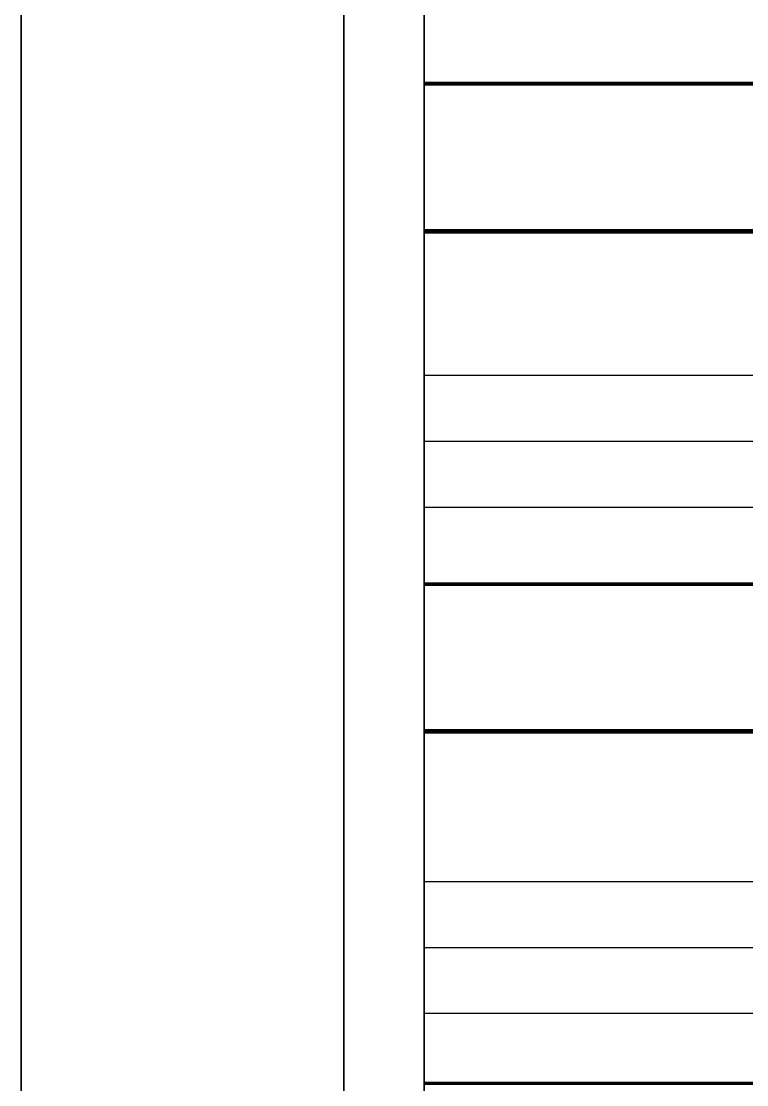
# Model space of a CAD drawing. Header units: millimetres. Extents: x -85 to 1059, y -155 to 155.
# Drawn here: x 998 to 1002.5, y -19.42 to -12.83 of the extents above; entities that cross this region are included whole.
import ezdxf

# ---------------------------------------------------------------- set-up
doc = ezdxf.new("R2010")
doc.units = ezdxf.units.MM
doc.header["$MEASUREMENT"] = 0
doc.layers.add('Default', color=7, linetype='Continuous', true_color=0x000000)

msp = doc.modelspace()

# ---------------------------------------------------------------- linework, layer by layer
at = {"layer": 'Default'}
for points, knots in [([(1000, 0, -154), (1000, -154, -154), (1000, -154), (1000, -154, 154), (1000, 0, 154), (1000, 154, 154), (1000, 154), (1000, 154, -154), (1000, 0, -154)], [0, 0, 0, 241.902634, 241.902634, 483.805269, 483.805269, 725.707903, 725.707903, 967.610537, 967.610537, 967.610537]), ([(1000, 0, -150), (1000, -150, -150), (1000, -150), (1000, -150, 150), (1000, 0, 150), (1000, 150, 150), (1000, 150), (1000, 150, -150), (1000, 0, -150)], [0, 0, 0, 235.619449, 235.619449, 471.238898, 471.238898, 706.858347, 706.858347, 942.477796, 942.477796, 942.477796])]:
    msp.add_rational_spline(points, [1, 0.707106781187, 1, 0.707106781187, 1, 0.707106781187, 1, 0.707106781187, 1], degree=2, knots=knots, dxfattribs=at)
for points, degree, knots in [([(998, 0.0018, 150.0005), (998, 82.8446, 150.0005), (998, 150.0018, 82.8432), (998, 150.0018, 0.0004), (998, 150.0018, -82.8427), (998, 82.8446, -150), (998, 0.0018, -150), (998, -82.8411, -150), (998, -149.9983, -82.8427), (998, -149.9983, 0.0004), (998, -149.9983, 82.8432), (998, -82.8411, 150.0005), (998, 0.0018, 150.0005)], 3, [-5, -5, -5, -5, -4, -4, -4, -3, -3, -3, -2, -2, -2, -1, -1, -1, -1]), ([(1000.5, 0.0018, 150.0005), (1000.5, 82.8446, 150.0005), (1000.5, 150.0018, 82.8432), (1000.5, 150.0018, 0.0004), (1000.5, 150.0018, -82.8427), (1000.5, 82.8446, -150), (1000.5, 0.0018, -150), (1000.5, -82.8411, -150), (1000.5, -149.9983, -82.8427), (1000.5, -149.9983, 0.0004), (1000.5, -149.9983, 82.8432), (1000.5, -82.8411, 150.0005), (1000.5, 0.0018, 150.0005)], 3, [-5, -5, -5, -5, -4, -4, -4, -3, -3, -3, -2, -2, -2, -1, -1, -1, -1]), ([(1000.5, 0.3488, 139.7504), (1000.5, -76.9709, 139.7504), (1000.5, -139.6511, 77.0702), (1000.5, -139.6511, -0.2498), (1000.5, -139.6511, -77.5699), (1000.5, -76.9709, -140.2497), (1000.5, 0.3488, -140.2497), (1000.5, 77.6689, -140.2497), (1000.5, 140.349, -77.5699), (1000.5, 140.349, -0.2498), (1000.5, 140.349, 77.0702), (1000.5, 77.6689, 139.7504), (1000.5, 0.3488, 139.7504)], 3, [20636, 20636, 20636, 20636, 20637, 20637, 20637, 20638, 20638, 20638, 20639, 20639, 20639, 20640, 20640, 20640, 20640]), ([(1000.5, 0.0018, 140.0004), (1000.5, -77.318, 140.0004), (1000.5, -139.9981, 77.3202), (1000.5, -139.9981, 0.0002), (1000.5, -139.9981, -77.3199), (1000.5, -77.318, -139.9997), (1000.5, 0.0018, -139.9997), (1000.5, 77.3215, -139.9997), (1000.5, 140.002, -77.3199), (1000.5, 140.002, 0.0002), (1000.5, 140.002, 77.3202), (1000.5, 77.3215, 140.0004), (1000.5, 0.0018, 140.0004)], 3, [-1, -1, -1, -1, 0, 0, 0, 1, 1, 1, 2, 2, 2, 3, 3, 3, 3]), ([(998, 124.0322, 15.6482), (998, 116.3332, 77.2989), (998, 63.7379, 125.0004), (998, 0.0019, 125.0004), (998, -17.5054, 125.0004), (998, -34.1724, 121.4011), (998, -49.2988, 114.9022)], 3, [595.378082, 595.378082, 595.378082, 595.378082, 596.378082, 596.378082, 596.378082, 597.378082, 597.378082, 597.378082, 597.378082]), ([(998, -49.627, -114.76), (998, -34.4135, -121.3481), (998, -17.6322, -124.9994), (998, 0.0018, -124.9994), (998, 63.676, -124.9994), (998, 116.2304, -77.3892), (998, 124.0095, -15.8252)], 3, [1200.555169, 1200.555169, 1200.555169, 1200.555169, 1201.555169, 1201.555169, 1201.555169, 1202.555169, 1202.555169, 1202.555169, 1202.555169]), ([(1000.5, -12.6948, -154.6964), (1000.5, -12.6971, -154.6874), (1000.5, -12.6994, -154.6784), (1000.5, -12.7133, -154.6266), (1000.5, -12.7272, -154.5747), (1000.5, -12.7412, -154.523), (1000.5, -12.7551, -154.4714), (1000.5, -12.7685, -154.42), (1000.5, -12.7819, -154.3687), (1000.5, -12.7953, -154.3177), (1000.5, -12.8087, -154.2668), (1000.5, -12.8218, -154.216), (1000.5, -12.8348, -154.1652), (1000.5, -12.8479, -154.1147), (1000.5, -12.8609, -154.0643), (1000.5, -12.8738, -154.014), (1000.5, -12.8867, -153.9637), (1000.5, -12.8994, -153.9138), (1000.5, -12.9121, -153.8639), (1000.5, -12.9244, -153.814), (1000.5, -12.9368, -153.764), (1000.5, -12.9493, -153.7147), (1000.5, -12.9618, -153.6653), (1000.5, -12.9738, -153.6162), (1000.5, -12.9858, -153.5672), (1000.5, -12.9978, -153.5182), (1000.5, -13.0098, -153.4691), (1000.5, -13.0216, -153.4204), (1000.5, -13.0334, -153.3718), (1000.5, -13.0451, -153.3236), (1000.5, -13.0567, -153.2754), (1000.5, -13.0682, -153.2271), (1000.5, -13.0797, -153.1788), (1000.5, -13.0909, -153.1312), (1000.5, -13.1022, -153.0835), (1000.5, -13.1132, -153.0359), (1000.5, -13.1241, -152.9883), (1000.5, -13.1352, -152.941), (1000.5, -13.1463, -152.8937), (1000.5, -13.1571, -152.8466), (1000.5, -13.1678, -152.7996), (1000.5, -13.1784, -152.7528), (1000.5, -13.189, -152.7061), (1000.5, -13.1987, -152.6634), (1000.5, -13.2084, -152.6207)], 2, [10655, 10655, 10655, 10656.045455, 10656.045455, 10657.090909, 10657.090909, 10658.136364, 10658.136364, 10659.181818, 10659.181818, 10660.227273, 10660.227273, 10661.272727, 10661.272727, 10662.318182, 10662.318182, 10663.363636, 10663.363636, 10664.409091, 10664.409091, 10665.454545, 10665.454545, 10666.5, 10666.5, 10667.545455, 10667.545455, 10668.590909, 10668.590909, 10669.636364, 10669.636364, 10670.681818, 10670.681818, 10671.727273, 10671.727273, 10672.772727, 10672.772727, 10673.818182, 10673.818182, 10674.863636, 10674.863636, 10675.909091, 10675.909091, 10676.954545, 10676.954545, 10678, 10678, 10678]), ([(1000.5, -13.207, 152.1267), (1000.5, -13.198, 152.1668), (1000.5, -13.189, 152.2068), (1000.5, -13.1784, 152.2534), (1000.5, -13.1678, 152.3), (1000.5, -13.1571, 152.3471), (1000.5, -13.1463, 152.3941), (1000.5, -13.1352, 152.4414), (1000.5, -13.1241, 152.4887), (1000.5, -13.1132, 152.5361), (1000.5, -13.1022, 152.5836), (1000.5, -13.0909, 152.6316), (1000.5, -13.0797, 152.6795), (1000.5, -13.0682, 152.7273), (1000.5, -13.0567, 152.7751), (1000.5, -13.0451, 152.8238), (1000.5, -13.0334, 152.8725), (1000.5, -13.0216, 152.921), (1000.5, -13.0098, 152.9695), (1000.5, -12.9978, 153.0184), (1000.5, -12.9858, 153.0672), (1000.5, -12.9738, 153.1166), (1000.5, -12.9618, 153.166), (1000.5, -12.9493, 153.2152), (1000.5, -12.9368, 153.2645), (1000.5, -12.9244, 153.3144), (1000.5, -12.9121, 153.3643), (1000.5, -12.8994, 153.4142), (1000.5, -12.8867, 153.4641), (1000.5, -12.8738, 153.5146), (1000.5, -12.8609, 153.565), (1000.5, -12.8479, 153.6153), (1000.5, -12.8348, 153.6656), (1000.5, -12.8218, 153.7165), (1000.5, -12.8087, 153.7675), (1000.5, -12.7953, 153.8185), (1000.5, -12.7819, 153.8695), (1000.5, -12.7685, 153.9208), (1000.5, -12.7551, 153.9721), (1000.5, -12.7412, 154.0238), (1000.5, -12.7272, 154.0755), (1000.5, -12.7133, 154.1272), (1000.5, -12.6994, 154.1789), (1000.5, -12.6971, 154.1878), (1000.5, -12.6948, 154.1968)], 2, [20413, 20413, 20413, 20414, 20414, 20415, 20415, 20416, 20416, 20417, 20417, 20418, 20418, 20419, 20419, 20420, 20420, 20421, 20421, 20422, 20422, 20423, 20423, 20424, 20424, 20425, 20425, 20426, 20426, 20427, 20427, 20428, 20428, 20429, 20429, 20430, 20430, 20431, 20431, 20432, 20432, 20433, 20433, 20434, 20434, 20435, 20435, 20435]), ([(1000.5, -13.2151, -152.6034), (1000.5, -13.2162, -152.6022), (1000.5, -13.2172, -152.6009), (1000.5, -13.2181, -152.5999), (1000.5, -13.219, -152.5988)], 2, [10682, 10682, 10682, 10683, 10683, 10684, 10684, 10684]), ([(1000.5, -13.2232, -152.5967), (1000.5, -13.37, -152.5835), (1000.5, -13.5167, -152.5702), (1000.5, -13.6721, -152.556), (1000.5, -13.8275, -152.5417), (1000.5, -13.9743, -152.5277), (1000.5, -14.1211, -152.5138)], 2, [10686, 10686, 10686, 10687, 10687, 10688, 10688, 10689, 10689, 10689]), ([(1000.5, -14.1211, 152.0146), (1000.5, -13.9743, 152.0283), (1000.5, -13.8275, 152.0421), (1000.5, -13.6721, 152.0562), (1000.5, -13.5167, 152.0703), (1000.5, -13.37, 152.0837), (1000.5, -13.2232, 152.0971)], 2, [20401, 20401, 20401, 20402, 20402, 20403, 20403, 20404, 20404, 20404]), ([(1000.5, -14.1274, 152.0174), (1000.5, -14.1263, 152.0167), (1000.5, -14.1253, 152.016), (1000.5, -14.1242, 152.0153), (1000.5, -14.1232, 152.0146)], 2, [20398, 20398, 20398, 20399, 20399, 20400, 20400, 20400]), ([(1000.5, -14.1398, 152.0354), (1000.5, -14.1385, 152.0329), (1000.5, -14.1373, 152.0304), (1000.5, -14.1362, 152.0283), (1000.5, -14.1352, 152.0262)], 2, [20393, 20393, 20393, 20394, 20394, 20395, 20395, 20395]), ([(1000.5, -14.1426, -152.541), (1000.5, -14.1584, -152.5784), (1000.5, -14.1743, -152.6158), (1000.5, -14.1932, -152.6597), (1000.5, -14.2121, -152.7036), (1000.5, -14.2315, -152.7479), (1000.5, -14.2509, -152.7921), (1000.5, -14.2701, -152.8364), (1000.5, -14.2893, -152.8807), (1000.5, -14.3091, -152.9255), (1000.5, -14.3288, -152.9703), (1000.5, -14.3488, -153.0153), (1000.5, -14.3687, -153.0603), (1000.5, -14.3886, -153.1054), (1000.5, -14.4086, -153.1506), (1000.5, -14.4289, -153.1961), (1000.5, -14.4491, -153.2416), (1000.5, -14.4696, -153.2873), (1000.5, -14.4901, -153.333), (1000.5, -14.5107, -153.3788), (1000.5, -14.5313, -153.4247), (1000.5, -14.5523, -153.4709), (1000.5, -14.5733, -153.5171), (1000.5, -14.5943, -153.5635), (1000.5, -14.6153, -153.6099), (1000.5, -14.6366, -153.6564), (1000.5, -14.658, -153.703), (1000.5, -14.6797, -153.7498), (1000.5, -14.7014, -153.7965), (1000.5, -14.7231, -153.8438), (1000.5, -14.7448, -153.891), (1000.5, -14.7668, -153.9381), (1000.5, -14.7889, -153.9852), (1000.5, -14.8111, -154.0329), (1000.5, -14.8333, -154.0805), (1000.5, -14.8557, -154.1281), (1000.5, -14.8781, -154.1757), (1000.5, -14.9009, -154.2239), (1000.5, -14.9236, -154.272), (1000.5, -14.9466, -154.3202), (1000.5, -14.9695, -154.3684), (1000.5, -14.9926, -154.4169), (1000.5, -15.0157, -154.4654), (1000.5, -15.0198, -154.4737), (1000.5, -15.0238, -154.4819)], 2, [10698, 10698, 10698, 10699, 10699, 10700, 10700, 10701, 10701, 10702, 10702, 10703, 10703, 10704, 10704, 10705, 10705, 10706, 10706, 10707, 10707, 10708, 10708, 10709, 10709, 10710, 10710, 10711, 10711, 10712, 10712, 10713, 10713, 10714, 10714, 10715, 10715, 10716, 10716, 10717, 10717, 10718, 10718, 10719, 10719, 10720, 10720, 10720]), ([(1000.5, -15.0238, 153.9824), (1000.5, -15.0198, 153.9741), (1000.5, -15.0157, 153.9658), (1000.5, -14.9926, 153.9173), (1000.5, -14.9695, 153.8688), (1000.5, -14.9466, 153.8204), (1000.5, -14.9236, 153.7721), (1000.5, -14.9009, 153.7243), (1000.5, -14.8781, 153.6765), (1000.5, -14.8557, 153.6285), (1000.5, -14.8333, 153.5805), (1000.5, -14.8111, 153.5331), (1000.5, -14.7889, 153.4856), (1000.5, -14.7668, 153.4384), (1000.5, -14.7448, 153.3911), (1000.5, -14.7231, 153.344), (1000.5, -14.7014, 153.2969), (1000.5, -14.6797, 153.25), (1000.5, -14.658, 153.2031), (1000.5, -14.6366, 153.1567), (1000.5, -14.6153, 153.1103), (1000.5, -14.5943, 153.0641), (1000.5, -14.5733, 153.0179), (1000.5, -14.5523, 152.9716), (1000.5, -14.5313, 152.9254), (1000.5, -14.5107, 152.8792), (1000.5, -14.4901, 152.833), (1000.5, -14.4696, 152.7877), (1000.5, -14.4491, 152.7423), (1000.5, -14.4289, 152.6968), (1000.5, -14.4086, 152.6513), (1000.5, -14.3886, 152.6062), (1000.5, -14.3687, 152.561), (1000.5, -14.3488, 152.5159), (1000.5, -14.3288, 152.4707), (1000.5, -14.3091, 152.4259), (1000.5, -14.2893, 152.3811), (1000.5, -14.2701, 152.3366), (1000.5, -14.2509, 152.2922), (1000.5, -14.2315, 152.2481), (1000.5, -14.2121, 152.204), (1000.5, -14.1932, 152.1599), (1000.5, -14.1743, 152.1158), (1000.5, -14.1584, 152.0786), (1000.5, -14.1426, 152.0414)], 2, [20370, 20370, 20370, 20371, 20371, 20372, 20372, 20373, 20373, 20374, 20374, 20375, 20375, 20376, 20376, 20377, 20377, 20378, 20378, 20379, 20379, 20380, 20380, 20381, 20381, 20382, 20382, 20383, 20383, 20384, 20384, 20385, 20385, 20386, 20386, 20387, 20387, 20388, 20388, 20389, 20389, 20390, 20390, 20391, 20391, 20392, 20392, 20392]), ([(1000.5, -15.8426, -154.398), (1000.5, -15.8447, -154.389), (1000.5, -15.8468, -154.38), (1000.5, -15.8597, -154.328), (1000.5, -15.8726, -154.2759), (1000.5, -15.8853, -154.2241), (1000.5, -15.898, -154.1722), (1000.5, -15.9105, -154.1207), (1000.5, -15.923, -154.0692), (1000.5, -15.9352, -154.0179), (1000.5, -15.9474, -153.9665), (1000.5, -15.9597, -153.9156), (1000.5, -15.9721, -153.8646), (1000.5, -15.9839, -153.8136), (1000.5, -15.9957, -153.7626), (1000.5, -16.0077, -153.7122), (1000.5, -16.0197, -153.6617), (1000.5, -16.0312, -153.6115), (1000.5, -16.0426, -153.5612), (1000.5, -16.0541, -153.5113), (1000.5, -16.0656, -153.4614), (1000.5, -16.0769, -153.4116), (1000.5, -16.0881, -153.3619), (1000.5, -16.0993, -153.3125), (1000.5, -16.1104, -153.2631), (1000.5, -16.1215, -153.2139), (1000.5, -16.1326, -153.1647), (1000.5, -16.1432, -153.116), (1000.5, -16.1538, -153.0673), (1000.5, -16.1645, -153.0185), (1000.5, -16.1753, -152.9696), (1000.5, -16.1857, -152.9214), (1000.5, -16.1961, -152.8733), (1000.5, -16.2065, -152.8253), (1000.5, -16.2169, -152.7773), (1000.5, -16.227, -152.7295), (1000.5, -16.237, -152.6817), (1000.5, -16.2469, -152.6341), (1000.5, -16.2568, -152.5865), (1000.5, -16.2666, -152.5394), (1000.5, -16.2765, -152.4923), (1000.5, -16.2864, -152.4452), (1000.5, -16.2963, -152.3981), (1000.5, -16.3044, -152.3584), (1000.5, -16.3125, -152.3187)], 2, [10722, 10722, 10722, 10723, 10723, 10724, 10724, 10725, 10725, 10726, 10726, 10727, 10727, 10728, 10728, 10729, 10729, 10730, 10730, 10731, 10731, 10732, 10732, 10733, 10733, 10734, 10734, 10735, 10735, 10736, 10736, 10737, 10737, 10738, 10738, 10739, 10739, 10740, 10740, 10741, 10741, 10742, 10742, 10743, 10743, 10744, 10744, 10744]), ([(1000.5, -16.3136, 151.8135), (1000.5, -16.3049, 151.8562), (1000.5, -16.2963, 151.8988), (1000.5, -16.2864, 151.9458), (1000.5, -16.2765, 151.9927), (1000.5, -16.2666, 152.0398), (1000.5, -16.2568, 152.0869), (1000.5, -16.2469, 152.1345), (1000.5, -16.237, 152.1821), (1000.5, -16.227, 152.2299), (1000.5, -16.2169, 152.2777), (1000.5, -16.2065, 152.3257), (1000.5, -16.1961, 152.3737), (1000.5, -16.1857, 152.4218), (1000.5, -16.1753, 152.47), (1000.5, -16.1645, 152.5185), (1000.5, -16.1538, 152.567), (1000.5, -16.1432, 152.616), (1000.5, -16.1326, 152.6651), (1000.5, -16.1215, 152.7143), (1000.5, -16.1104, 152.7635), (1000.5, -16.0993, 152.8127), (1000.5, -16.0881, 152.8619), (1000.5, -16.0769, 152.912), (1000.5, -16.0656, 152.9621), (1000.5, -16.0541, 153.012), (1000.5, -16.0426, 153.062), (1000.5, -16.0312, 153.1122), (1000.5, -16.0197, 153.1625), (1000.5, -16.0077, 153.2128), (1000.5, -15.9957, 153.263), (1000.5, -15.9839, 153.314), (1000.5, -15.9721, 153.365), (1000.5, -15.9597, 153.416), (1000.5, -15.9474, 153.4669), (1000.5, -15.9352, 153.5183), (1000.5, -15.923, 153.5696), (1000.5, -15.9105, 153.6209), (1000.5, -15.898, 153.6723), (1000.5, -15.8853, 153.7243), (1000.5, -15.8726, 153.7763), (1000.5, -15.8597, 153.8284), (1000.5, -15.8468, 153.8804), (1000.5, -15.8447, 153.8894), (1000.5, -15.8426, 153.8984)], 2, [20345, 20345, 20345, 20346.045455, 20346.045455, 20347.090909, 20347.090909, 20348.136364, 20348.136364, 20349.181818, 20349.181818, 20350.227273, 20350.227273, 20351.272727, 20351.272727, 20352.318182, 20352.318182, 20353.363636, 20353.363636, 20354.409091, 20354.409091, 20355.454545, 20355.454545, 20356.5, 20356.5, 20357.545455, 20357.545455, 20358.590909, 20358.590909, 20359.636364, 20359.636364, 20360.681818, 20360.681818, 20361.727273, 20361.727273, 20362.772727, 20362.772727, 20363.818182, 20363.818182, 20364.863636, 20364.863636, 20365.909091, 20365.909091, 20366.954545, 20366.954545, 20368, 20368, 20368]), ([(1000.5, -16.3182, 151.799), (1000.5, -16.3174, 151.801), (1000.5, -16.3167, 151.8029), (1000.5, -16.3159, 151.8054), (1000.5, -16.315, 151.8078)], 2, [20342, 20342, 20342, 20343, 20343, 20344, 20344, 20344]), ([(1000.5, -16.328, -152.288), (1000.5, -16.4744, -152.2718), (1000.5, -16.6208, -152.2556), (1000.5, -16.7759, -152.2381), (1000.5, -16.9309, -152.2206), (1000.5, -17.0773, -152.2039), (1000.5, -17.2237, -152.1871)], 2, [10753, 10753, 10753, 10754, 10754, 10755, 10755, 10756, 10756, 10756]), ([(1000.5, -17.2237, 151.6872), (1000.5, -17.0773, 151.7041), (1000.5, -16.9309, 151.721), (1000.5, -16.7759, 151.7387), (1000.5, -16.6208, 151.7563), (1000.5, -16.4744, 151.7724), (1000.5, -16.328, 151.7884)], 2, [20334, 20334, 20334, 20335, 20335, 20336, 20336, 20337, 20337, 20337]), ([(1000.5, -17.228, 151.6886), (1000.5, -17.2269, 151.6882), (1000.5, -17.2259, 151.6879), (1000.5, -17.2248, 151.6875), (1000.5, -17.2237, 151.6872)], 2, [20332, 20332, 20332, 20333, 20333, 20334, 20334, 20334]), ([(1000.5, -17.2329, 151.6928), (1000.5, -17.2317, 151.6918), (1000.5, -17.2304, 151.6907), (1000.5, -17.2292, 151.6897), (1000.5, -17.228, 151.6886)], 2, [20330, 20330, 20330, 20331, 20331, 20332, 20332, 20332]), ([(1000.5, -17.2431, -152.2079), (1000.5, -17.2613, -152.2478), (1000.5, -17.2795, -152.2877), (1000.5, -17.2992, -152.3312), (1000.5, -17.319, -152.3748), (1000.5, -17.3391, -152.4186), (1000.5, -17.3592, -152.4623), (1000.5, -17.3797, -152.5064), (1000.5, -17.4001, -152.5505), (1000.5, -17.4206, -152.5949), (1000.5, -17.441, -152.6394), (1000.5, -17.4617, -152.6838), (1000.5, -17.4823, -152.7283), (1000.5, -17.5033, -152.7731), (1000.5, -17.5243, -152.8179), (1000.5, -17.5455, -152.8629), (1000.5, -17.5666, -152.9079), (1000.5, -17.588, -152.953), (1000.5, -17.6093, -152.9982), (1000.5, -17.631, -153.0437), (1000.5, -17.6527, -153.0892), (1000.5, -17.6744, -153.135), (1000.5, -17.6961, -153.1809), (1000.5, -17.7182, -153.2268), (1000.5, -17.7402, -153.2726), (1000.5, -17.7626, -153.3188), (1000.5, -17.785, -153.3651), (1000.5, -17.8076, -153.4114), (1000.5, -17.8302, -153.4578), (1000.5, -17.8529, -153.5044), (1000.5, -17.8757, -153.551), (1000.5, -17.8986, -153.5977), (1000.5, -17.9215, -153.6445), (1000.5, -17.9448, -153.6916), (1000.5, -17.9681, -153.7386), (1000.5, -17.9916, -153.7861), (1000.5, -18.015, -153.8335), (1000.5, -18.0387, -153.881), (1000.5, -18.0623, -153.9284), (1000.5, -18.0861, -153.9762), (1000.5, -18.1099, -154.024), (1000.5, -18.1341, -154.0718), (1000.5, -18.1582, -154.1196), (1000.5, -18.1623, -154.1279), (1000.5, -18.1664, -154.1362)], 2, [10764, 10764, 10764, 10765.045455, 10765.045455, 10766.090909, 10766.090909, 10767.136364, 10767.136364, 10768.181818, 10768.181818, 10769.227273, 10769.227273, 10770.272727, 10770.272727, 10771.318182, 10771.318182, 10772.363636, 10772.363636, 10773.409091, 10773.409091, 10774.454545, 10774.454545, 10775.5, 10775.5, 10776.545455, 10776.545455, 10777.590909, 10777.590909, 10778.636364, 10778.636364, 10779.681818, 10779.681818, 10780.727273, 10780.727273, 10781.772727, 10781.772727, 10782.818182, 10782.818182, 10783.863636, 10783.863636, 10784.909091, 10784.909091, 10785.954545, 10785.954545, 10787, 10787, 10787]), ([(1000.5, -18.1664, 153.6366), (1000.5, -18.1623, 153.6283), (1000.5, -18.1582, 153.6201), (1000.5, -18.1341, 153.5721), (1000.5, -18.1099, 153.5241), (1000.5, -18.0861, 153.4766), (1000.5, -18.0623, 153.4292), (1000.5, -18.0387, 153.3816), (1000.5, -18.015, 153.3339), (1000.5, -17.9916, 153.2865), (1000.5, -17.9681, 153.2391), (1000.5, -17.9448, 153.1921), (1000.5, -17.9215, 153.1452), (1000.5, -17.8986, 153.0985), (1000.5, -17.8757, 153.0517), (1000.5, -17.8529, 153.0048), (1000.5, -17.8302, 152.9579), (1000.5, -17.8076, 152.9117), (1000.5, -17.785, 152.8655), (1000.5, -17.7626, 152.8192), (1000.5, -17.7402, 152.773), (1000.5, -17.7182, 152.727), (1000.5, -17.6961, 152.681), (1000.5, -17.6744, 152.6354), (1000.5, -17.6527, 152.5899), (1000.5, -17.631, 152.5444), (1000.5, -17.6093, 152.4989), (1000.5, -17.588, 152.4534), (1000.5, -17.5666, 152.4079), (1000.5, -17.5455, 152.3631), (1000.5, -17.5243, 152.3183), (1000.5, -17.5033, 152.2735), (1000.5, -17.4823, 152.2287), (1000.5, -17.4617, 152.1844), (1000.5, -17.441, 152.1401), (1000.5, -17.4206, 152.0957), (1000.5, -17.4001, 152.0512), (1000.5, -17.3797, 152.0072), (1000.5, -17.3592, 151.9631), (1000.5, -17.3391, 151.9193), (1000.5, -17.319, 151.8756), (1000.5, -17.2992, 151.8316), (1000.5, -17.2795, 151.7877), (1000.5, -17.2613, 151.7482), (1000.5, -17.2431, 151.7087)], 2, [20303, 20303, 20303, 20304.045455, 20304.045455, 20305.090909, 20305.090909, 20306.136364, 20306.136364, 20307.181818, 20307.181818, 20308.227273, 20308.227273, 20309.272727, 20309.272727, 20310.318182, 20310.318182, 20311.363636, 20311.363636, 20312.409091, 20312.409091, 20313.454545, 20313.454545, 20314.5, 20314.5, 20315.545455, 20315.545455, 20316.590909, 20316.590909, 20317.636364, 20317.636364, 20318.681818, 20318.681818, 20319.727273, 20319.727273, 20320.772727, 20320.772727, 20321.818182, 20321.818182, 20322.863636, 20322.863636, 20323.909091, 20323.909091, 20324.954545, 20324.954545, 20326, 20326, 20326]), ([(1000.5, -18.9834, -154.0357), (1000.5, -18.9855, -154.0267), (1000.5, -18.9876, -154.0177), (1000.5, -18.9994, -153.9653), (1000.5, -19.0113, -153.9129), (1000.5, -19.0227, -153.8607), (1000.5, -19.0342, -153.8085), (1000.5, -19.0457, -153.7568), (1000.5, -19.0571, -153.7051), (1000.5, -19.0684, -153.6535), (1000.5, -19.0797, -153.6018), (1000.5, -19.0908, -153.5506), (1000.5, -19.1019, -153.4995), (1000.5, -19.1129, -153.4483), (1000.5, -19.1238, -153.3972), (1000.5, -19.1346, -153.3465), (1000.5, -19.1453, -153.2959), (1000.5, -19.1559, -153.2455), (1000.5, -19.1665, -153.195), (1000.5, -19.1771, -153.1447), (1000.5, -19.1876, -153.0945), (1000.5, -19.1979, -153.0447), (1000.5, -19.2081, -152.995), (1000.5, -19.2182, -152.9452), (1000.5, -19.2282, -152.8955), (1000.5, -19.2383, -152.8461), (1000.5, -19.2483, -152.7967), (1000.5, -19.2582, -152.7477), (1000.5, -19.2681, -152.6987), (1000.5, -19.2776, -152.6498), (1000.5, -19.2871, -152.6009), (1000.5, -19.2967, -152.5524), (1000.5, -19.3062, -152.5039), (1000.5, -19.3155, -152.4558), (1000.5, -19.3249, -152.4076), (1000.5, -19.3339, -152.3596), (1000.5, -19.3429, -152.3117), (1000.5, -19.3519, -152.264), (1000.5, -19.3609, -152.2164), (1000.5, -19.3699, -152.1688), (1000.5, -19.3789, -152.1212), (1000.5, -19.3875, -152.0742), (1000.5, -19.3961, -152.0273), (1000.5, -19.4035, -151.9873), (1000.5, -19.411, -151.9472)], 2, [10789, 10789, 10789, 10790, 10790, 10791, 10791, 10792, 10792, 10793, 10793, 10794, 10794, 10795, 10795, 10796, 10796, 10797, 10797, 10798, 10798, 10799, 10799, 10800, 10800, 10801, 10801, 10802, 10802, 10803, 10803, 10804, 10804, 10805, 10805, 10806, 10806, 10807, 10807, 10808, 10808, 10809, 10809, 10810, 10810, 10811, 10811, 10811]), ([(1000.5, -19.411, 151.4476), (1000.5, -19.4035, 151.4875), (1000.5, -19.3961, 151.5274), (1000.5, -19.3875, 151.5746), (1000.5, -19.3789, 151.6219), (1000.5, -19.3699, 151.6694), (1000.5, -19.3609, 151.7168), (1000.5, -19.3519, 151.7644), (1000.5, -19.3429, 151.8121), (1000.5, -19.3339, 151.8599), (1000.5, -19.3249, 151.9077), (1000.5, -19.3155, 151.956), (1000.5, -19.3062, 152.0043), (1000.5, -19.2967, 152.0528), (1000.5, -19.2871, 152.1013), (1000.5, -19.2776, 152.1502), (1000.5, -19.2681, 152.1991), (1000.5, -19.2582, 152.2481), (1000.5, -19.2483, 152.2971), (1000.5, -19.2383, 152.3463), (1000.5, -19.2282, 152.3956), (1000.5, -19.2182, 152.4455), (1000.5, -19.2081, 152.4954), (1000.5, -19.1979, 152.5451), (1000.5, -19.1876, 152.5949), (1000.5, -19.1771, 152.6451), (1000.5, -19.1665, 152.6954), (1000.5, -19.1559, 152.746), (1000.5, -19.1453, 152.7967), (1000.5, -19.1346, 152.8473), (1000.5, -19.1238, 152.8979), (1000.5, -19.1129, 152.9489), (1000.5, -19.1019, 152.9999), (1000.5, -19.0908, 153.0512), (1000.5, -19.0797, 153.1025), (1000.5, -19.0684, 153.1539), (1000.5, -19.0571, 153.2052), (1000.5, -19.0457, 153.2572), (1000.5, -19.0342, 153.3093), (1000.5, -19.0227, 153.3613), (1000.5, -19.0113, 153.4133), (1000.5, -18.9994, 153.4657), (1000.5, -18.9876, 153.5181), (1000.5, -18.9855, 153.5271), (1000.5, -18.9834, 153.5361)], 2, [20279, 20279, 20279, 20280, 20280, 20281, 20281, 20282, 20282, 20283, 20283, 20284, 20284, 20285, 20285, 20286, 20286, 20287, 20287, 20288, 20288, 20289, 20289, 20290, 20290, 20291, 20291, 20292, 20292, 20293, 20293, 20294, 20294, 20295, 20295, 20296, 20296, 20297, 20297, 20298, 20298, 20299, 20299, 20300, 20300, 20301, 20301, 20301]), ([(1000.5, -19.4198, -151.9208), (1000.5, -19.4208, -151.9197), (1000.5, -19.4219, -151.9187), (1000.5, -19.4228, -151.9178), (1000.5, -19.4237, -151.9169)], 2, [10817, 10817, 10817, 10818, 10818, 10819, 10819, 10819])]:
    msp.add_open_spline(points, degree=degree, knots=knots, dxfattribs=at)
for points, degree in [([(998, -49.8544, 114.6626), (998, -32.5552, 84.6998), (998, -15.2561, 54.737), (998, 2.0431, 24.7742)], 3), ([(998, 1.9703, -24.9234), (998, -15.2051, -54.6721), (998, -32.3804, -84.4208), (998, -49.5558, -114.1694)], 3), ([(1007, -13.207, 152.1267), (1003.75, -13.207, 152.1267), (1000.5, -13.207, 152.1267)], 2), ([(1000.5, -13.2084, 152.1215), (1000.5, -13.2077, 152.1241), (1000.5, -13.207, 152.1267)], 2), ([(1007, -13.2084, -152.6207), (1003.75, -13.2084, -152.6207), (1000.5, -13.2084, -152.6207)], 2), ([(1000.5, -13.2084, -152.6207), (1000.5, -13.2093, -152.6182), (1000.5, -13.2102, -152.6158)], 2), ([(1007, -13.2084, 152.1215), (1003.75, -13.2084, 152.1215), (1000.5, -13.2084, 152.1215)], 2), ([(1000.5, -13.2102, 152.1158), (1000.5, -13.2093, 152.1186), (1000.5, -13.2084, 152.1215)], 2), ([(1007, -13.2102, -152.6158), (1003.75, -13.2102, -152.6158), (1000.5, -13.2102, -152.6158)], 2), ([(1000.5, -13.2102, -152.6158), (1000.5, -13.2111, -152.6135), (1000.5, -13.2119, -152.6112)], 2), ([(1007, -13.2102, 152.1158), (1003.75, -13.2102, 152.1158), (1000.5, -13.2102, 152.1158)], 2), ([(1000.5, -13.2119, 152.1116), (1000.5, -13.2111, 152.1137), (1000.5, -13.2102, 152.1158)], 2), ([(1007, -13.2119, -152.6112), (1003.75, -13.2119, -152.6112), (1000.5, -13.2119, -152.6112)], 2), ([(1000.5, -13.2119, -152.6112), (1000.5, -13.2127, -152.6091), (1000.5, -13.2134, -152.6069)], 2), ([(1007, -13.2119, 152.1116), (1003.75, -13.2119, 152.1116), (1000.5, -13.2119, 152.1116)], 2), ([(1000.5, -13.2134, 152.1077), (1000.5, -13.2127, 152.1096), (1000.5, -13.2119, 152.1116)], 2), ([(1007, -13.2134, -152.6069), (1003.75, -13.2134, -152.6069), (1000.5, -13.2134, -152.6069)], 2), ([(1000.5, -13.2134, -152.6069), (1000.5, -13.2142, -152.6052), (1000.5, -13.2151, -152.6034)], 2), ([(1007, -13.2134, 152.1077), (1003.75, -13.2134, 152.1077), (1000.5, -13.2134, 152.1077)], 2), ([(1000.5, -13.2151, 152.1042), (1000.5, -13.2142, 152.1059), (1000.5, -13.2134, 152.1077)], 2), ([(1007, -13.2151, -152.6034), (1003.75, -13.2151, -152.6034), (1000.5, -13.2151, -152.6034)], 2), ([(1007, -13.2151, 152.1042), (1003.75, -13.2151, 152.1042), (1000.5, -13.2151, 152.1042)], 2), ([(1000.5, -13.2172, 152.1013), (1000.5, -13.2162, 152.1028), (1000.5, -13.2151, 152.1042)], 2), ([(1007, -13.2172, 152.1013), (1003.75, -13.2172, 152.1013), (1000.5, -13.2172, 152.1013)], 2), ([(1000.5, -13.219, 152.0992), (1000.5, -13.2181, 152.1003), (1000.5, -13.2172, 152.1013)], 2), ([(1007, -13.219, -152.5988), (1003.75, -13.219, -152.5988), (1000.5, -13.219, -152.5988)], 2), ([(1000.5, -13.219, -152.5988), (1000.5, -13.2201, -152.5981), (1000.5, -13.2211, -152.5974)], 2), ([(1007, -13.219, 152.0992), (1003.75, -13.219, 152.0992), (1000.5, -13.219, 152.0992)], 2), ([(1000.5, -13.2211, 152.0978), (1000.5, -13.2201, 152.0985), (1000.5, -13.219, 152.0992)], 2), ([(1007, -13.2211, -152.5974), (1003.75, -13.2211, -152.5974), (1000.5, -13.2211, -152.5974)], 2), ([(1000.5, -13.2211, -152.5974), (1000.5, -13.2222, -152.5971), (1000.5, -13.2232, -152.5967)], 2), ([(1007, -13.2211, 152.0978), (1003.75, -13.2211, 152.0978), (1000.5, -13.2211, 152.0978)], 2), ([(1000.5, -13.2232, 152.0971), (1000.5, -13.2222, 152.0975), (1000.5, -13.2211, 152.0978)], 2), ([(1007, -13.2232, -152.5967), (1003.75, -13.2232, -152.5967), (1000.5, -13.2232, -152.5967)], 2), ([(1007, -13.2232, 152.0971), (1003.75, -13.2232, 152.0971), (1000.5, -13.2232, 152.0971)], 2), ([(1007, -14.1211, -152.5138), (1003.75, -14.1211, -152.5138), (1000.5, -14.1211, -152.5138)], 2), ([(1000.5, -14.1211, -152.5138), (1000.5, -14.1221, -152.514), (1000.5, -14.1232, -152.5142)], 2), ([(1007, -14.1211, 152.0146), (1003.75, -14.1211, 152.0146), (1000.5, -14.1211, 152.0146)], 2), ([(1000.5, -14.1232, 152.0146), (1000.5, -14.1221, 152.0146), (1000.5, -14.1211, 152.0146)], 2), ([(1007, -14.1232, -152.5142), (1003.75, -14.1232, -152.5142), (1000.5, -14.1232, -152.5142)], 2), ([(1000.5, -14.1232, -152.5142), (1000.5, -14.1242, -152.5147), (1000.5, -14.1253, -152.5152)], 2), ([(1007, -14.1232, 152.0146), (1003.75, -14.1232, 152.0146), (1000.5, -14.1232, 152.0146)], 2), ([(1007, -14.1253, -152.5152), (1003.75, -14.1253, -152.5152), (1000.5, -14.1253, -152.5152)], 2), ([(1000.5, -14.1253, -152.5152), (1000.5, -14.1263, -152.5161), (1000.5, -14.1274, -152.517)], 2), ([(1007, -14.1274, -152.517), (1003.75, -14.1274, -152.517), (1000.5, -14.1274, -152.517)], 2), ([(1000.5, -14.1274, -152.517), (1000.5, -14.1286, -152.5182), (1000.5, -14.1299, -152.5194)], 2), ([(1007, -14.1274, 152.0174), (1003.75, -14.1274, 152.0174), (1000.5, -14.1274, 152.0174)], 2), ([(1000.5, -14.1299, 152.0202), (1000.5, -14.1286, 152.0188), (1000.5, -14.1274, 152.0174)], 2), ([(1007, -14.1299, -152.5194), (1003.75, -14.1299, -152.5194), (1000.5, -14.1299, -152.5194)], 2), ([(1000.5, -14.1299, -152.5194), (1000.5, -14.1311, -152.5209), (1000.5, -14.1323, -152.5223)], 2), ([(1007, -14.1299, 152.0202), (1003.75, -14.1299, 152.0202), (1000.5, -14.1299, 152.0202)], 2), ([(1000.5, -14.1323, 152.0227), (1000.5, -14.1311, 152.0214), (1000.5, -14.1299, 152.0202)], 2), ([(1007, -14.1323, -152.5223), (1003.75, -14.1323, -152.5223), (1000.5, -14.1323, -152.5223)], 2), ([(1000.5, -14.1323, -152.5223), (1000.5, -14.1338, -152.5242), (1000.5, -14.1352, -152.5261)], 2), ([(1007, -14.1323, 152.0227), (1003.75, -14.1323, 152.0227), (1000.5, -14.1323, 152.0227)], 2), ([(1000.5, -14.1352, 152.0262), (1000.5, -14.1338, 152.0244), (1000.5, -14.1323, 152.0227)], 2), ([(1007, -14.1352, -152.5261), (1003.75, -14.1352, -152.5261), (1000.5, -14.1352, -152.5261)], 2), ([(1000.5, -14.1352, -152.5261), (1000.5, -14.1362, -152.5281), (1000.5, -14.1373, -152.53)], 2), ([(1007, -14.1352, 152.0262), (1003.75, -14.1352, 152.0262), (1000.5, -14.1352, 152.0262)], 2), ([(1007, -14.1373, -152.53), (1003.75, -14.1373, -152.53), (1000.5, -14.1373, -152.53)], 2), ([(1000.5, -14.1373, -152.53), (1000.5, -14.1385, -152.5327), (1000.5, -14.1398, -152.5353)], 2), ([(1007, -14.1398, -152.5353), (1003.75, -14.1398, -152.5353), (1000.5, -14.1398, -152.5353)], 2), ([(1000.5, -14.1398, -152.5353), (1000.5, -14.1412, -152.5381), (1000.5, -14.1426, -152.541)], 2), ([(1007, -14.1398, 152.0354), (1003.75, -14.1398, 152.0354), (1000.5, -14.1398, 152.0354)], 2), ([(1000.5, -14.1426, 152.0414), (1000.5, -14.1412, 152.0384), (1000.5, -14.1398, 152.0354)], 2), ([(1007, -14.1426, -152.541), (1003.75, -14.1426, -152.541), (1000.5, -14.1426, -152.541)], 2), ([(1007, -14.1426, 152.0414), (1003.75, -14.1426, 152.0414), (1000.5, -14.1426, 152.0414)], 2), ([(1007, -15.0238, -154.4819), (1003.75, -15.0238, -154.4819), (1000.5, -15.0238, -154.4819)], 2), ([(1000.5, -15.0238, -154.4819), (1000.5, -15.2286, -154.4631), (1000.5, -15.4334, -154.4442)], 2), ([(1007, -15.0238, 153.9824), (1003.75, -15.0238, 153.9824), (1000.5, -15.0238, 153.9824)], 2), ([(1000.5, -15.4334, 153.9446), (1000.5, -15.2286, 153.9635), (1000.5, -15.0238, 153.9824)], 2), ([(1007, -15.4334, -154.4442), (1003.75, -15.4334, -154.4442), (1000.5, -15.4334, -154.4442)], 2), ([(1000.5, -15.4334, -154.4442), (1000.5, -15.638, -154.4211), (1000.5, -15.8426, -154.398)], 2), ([(1007, -15.4334, 153.9446), (1003.75, -15.4334, 153.9446), (1000.5, -15.4334, 153.9446)], 2), ([(1000.5, -15.8426, 153.8984), (1000.5, -15.638, 153.9215), (1000.5, -15.4334, 153.9446)], 2), ([(1007, -15.8426, -154.398), (1003.75, -15.8426, -154.398), (1000.5, -15.8426, -154.398)], 2), ([(1007, -15.8426, 153.8984), (1003.75, -15.8426, 153.8984), (1000.5, -15.8426, 153.8984)], 2), ([(1007, -16.3125, -152.3187), (1003.75, -16.3125, -152.3187), (1000.5, -16.3125, -152.3187)], 2), ([(1000.5, -16.3125, -152.3187), (1000.5, -16.313, -152.3157), (1000.5, -16.3136, -152.3127)], 2), ([(1007, -16.3136, -152.3127), (1003.75, -16.3136, -152.3127), (1000.5, -16.3136, -152.3127)], 2), ([(1000.5, -16.3136, -152.3127), (1000.5, -16.3143, -152.3099), (1000.5, -16.315, -152.3071)], 2), ([(1007, -16.3136, 151.8135), (1003.75, -16.3136, 151.8135), (1000.5, -16.3136, 151.8135)], 2), ([(1000.5, -16.315, 151.8078), (1000.5, -16.3143, 151.8107), (1000.5, -16.3136, 151.8135)], 2), ([(1007, -16.315, -152.3071), (1003.75, -16.315, -152.3071), (1000.5, -16.315, -152.3071)], 2), ([(1000.5, -16.315, -152.3071), (1000.5, -16.3159, -152.305), (1000.5, -16.3167, -152.3028)], 2), ([(1007, -16.315, 151.8078), (1003.75, -16.315, 151.8078), (1000.5, -16.315, 151.8078)], 2), ([(1007, -16.3167, -152.3028), (1003.75, -16.3167, -152.3028), (1000.5, -16.3167, -152.3028)], 2), ([(1000.5, -16.3167, -152.3028), (1000.5, -16.3174, -152.3007), (1000.5, -16.3182, -152.2986)], 2), ([(1007, -16.3182, -152.2986), (1003.75, -16.3182, -152.2986), (1000.5, -16.3182, -152.2986)], 2), ([(1000.5, -16.3182, -152.2986), (1000.5, -16.319, -152.2968), (1000.5, -16.3199, -152.2951)], 2), ([(1007, -16.3182, 151.799), (1003.75, -16.3182, 151.799), (1000.5, -16.3182, 151.799)], 2), ([(1000.5, -16.3199, 151.7955), (1000.5, -16.319, 151.7972), (1000.5, -16.3182, 151.799)], 2), ([(1007, -16.3199, -152.2951), (1003.75, -16.3199, -152.2951), (1000.5, -16.3199, -152.2951)], 2), ([(1000.5, -16.3199, -152.2951), (1000.5, -16.321, -152.2937), (1000.5, -16.322, -152.2923)], 2), ([(1007, -16.3199, 151.7955), (1003.75, -16.3199, 151.7955), (1000.5, -16.3199, 151.7955)], 2), ([(1000.5, -16.322, 151.7927), (1000.5, -16.321, 151.7941), (1000.5, -16.3199, 151.7955)], 2), ([(1007, -16.322, -152.2923), (1003.75, -16.322, -152.2923), (1000.5, -16.322, -152.2923)], 2), ([(1000.5, -16.322, -152.2923), (1000.5, -16.3229, -152.2914), (1000.5, -16.3238, -152.2905)], 2), ([(1007, -16.322, 151.7927), (1003.75, -16.322, 151.7927), (1000.5, -16.322, 151.7927)], 2), ([(1000.5, -16.3238, 151.7905), (1000.5, -16.3229, 151.7916), (1000.5, -16.322, 151.7927)], 2), ([(1007, -16.3238, -152.2905), (1003.75, -16.3238, -152.2905), (1000.5, -16.3238, -152.2905)], 2), ([(1000.5, -16.3238, -152.2905), (1000.5, -16.3249, -152.2898), (1000.5, -16.3259, -152.2891)], 2), ([(1007, -16.3238, 151.7905), (1003.75, -16.3238, 151.7905), (1000.5, -16.3238, 151.7905)], 2), ([(1000.5, -16.3259, 151.7891), (1000.5, -16.3249, 151.7898), (1000.5, -16.3238, 151.7905)], 2), ([(1007, -16.3259, -152.2891), (1003.75, -16.3259, -152.2891), (1000.5, -16.3259, -152.2891)], 2), ([(1000.5, -16.3259, -152.2891), (1000.5, -16.327, -152.2886), (1000.5, -16.328, -152.288)], 2), ([(1007, -16.3259, 151.7891), (1003.75, -16.3259, 151.7891), (1000.5, -16.3259, 151.7891)], 2), ([(1000.5, -16.328, 151.7884), (1000.5, -16.327, 151.7888), (1000.5, -16.3259, 151.7891)], 2), ([(1007, -16.328, -152.288), (1003.75, -16.328, -152.288), (1000.5, -16.328, -152.288)], 2), ([(1007, -16.328, 151.7884), (1003.75, -16.328, 151.7884), (1000.5, -16.328, 151.7884)], 2), ([(1007, -17.2237, -152.1871), (1003.75, -17.2237, -152.1871), (1000.5, -17.2237, -152.1871)], 2), ([(1000.5, -17.2237, -152.1871), (1000.5, -17.2248, -152.1873), (1000.5, -17.2259, -152.1875)], 2), ([(1007, -17.2237, 151.6872), (1003.75, -17.2237, 151.6872), (1000.5, -17.2237, 151.6872)], 2), ([(1007, -17.2259, -152.1875), (1003.75, -17.2259, -152.1875), (1000.5, -17.2259, -152.1875)], 2), ([(1000.5, -17.2259, -152.1875), (1000.5, -17.2269, -152.188), (1000.5, -17.228, -152.1885)], 2), ([(1007, -17.228, -152.1885), (1003.75, -17.228, -152.1885), (1000.5, -17.228, -152.1885)], 2), ([(1000.5, -17.228, -152.1885), (1000.5, -17.2292, -152.1892), (1000.5, -17.2304, -152.19)], 2), ([(1007, -17.228, 151.6886), (1003.75, -17.228, 151.6886), (1000.5, -17.228, 151.6886)], 2), ([(1007, -17.2304, -152.19), (1003.75, -17.2304, -152.19), (1000.5, -17.2304, -152.19)], 2), ([(1000.5, -17.2304, -152.19), (1000.5, -17.2317, -152.1912), (1000.5, -17.2329, -152.1924)], 2), ([(1007, -17.2329, -152.1924), (1003.75, -17.2329, -152.1924), (1000.5, -17.2329, -152.1924)], 2), ([(1000.5, -17.2329, -152.1924), (1000.5, -17.2341, -152.1938), (1000.5, -17.2354, -152.1952)], 2), ([(1007, -17.2329, 151.6928), (1003.75, -17.2329, 151.6928), (1000.5, -17.2329, 151.6928)], 2), ([(1000.5, -17.2354, 151.6956), (1000.5, -17.2341, 151.6942), (1000.5, -17.2329, 151.6928)], 2), ([(1007, -17.2354, -152.1952), (1003.75, -17.2354, -152.1952), (1000.5, -17.2354, -152.1952)], 2), ([(1000.5, -17.2354, -152.1952), (1000.5, -17.2368, -152.197), (1000.5, -17.2382, -152.1988)], 2), ([(1007, -17.2354, 151.6956), (1003.75, -17.2354, 151.6956), (1000.5, -17.2354, 151.6956)], 2), ([(1000.5, -17.2382, 151.6992), (1000.5, -17.2368, 151.6974), (1000.5, -17.2354, 151.6956)], 2), ([(1007, -17.2382, -152.1988), (1003.75, -17.2382, -152.1988), (1000.5, -17.2382, -152.1988)], 2), ([(1000.5, -17.2382, -152.1988), (1000.5, -17.2393, -152.2011), (1000.5, -17.2403, -152.2034)], 2), ([(1007, -17.2382, 151.6992), (1003.75, -17.2382, 151.6992), (1000.5, -17.2382, 151.6992)], 2), ([(1000.5, -17.2403, 151.7031), (1000.5, -17.2393, 151.7011), (1000.5, -17.2382, 151.6992)], 2), ([(1007, -17.2403, -152.2034), (1003.75, -17.2403, -152.2034), (1000.5, -17.2403, -152.2034)], 2), ([(1000.5, -17.2403, -152.2034), (1000.5, -17.2417, -152.2057), (1000.5, -17.2431, -152.2079)], 2), ([(1007, -17.2403, 151.7031), (1003.75, -17.2403, 151.7031), (1000.5, -17.2403, 151.7031)], 2), ([(1000.5, -17.2431, 151.7087), (1000.5, -17.2417, 151.7059), (1000.5, -17.2403, 151.7031)], 2), ([(1007, -17.2431, -152.2079), (1003.75, -17.2431, -152.2079), (1000.5, -17.2431, -152.2079)], 2), ([(1007, -17.2431, 151.7087), (1003.75, -17.2431, 151.7087), (1000.5, -17.2431, 151.7087)], 2), ([(1007, -18.1664, -154.1362), (1003.75, -18.1664, -154.1362), (1000.5, -18.1664, -154.1362)], 2), ([(1000.5, -18.1664, -154.1362), (1000.5, -18.371, -154.1131), (1000.5, -18.5756, -154.09)], 2), ([(1007, -18.1664, 153.6366), (1003.75, -18.1664, 153.6366), (1000.5, -18.1664, 153.6366)], 2), ([(1000.5, -18.5756, 153.5904), (1000.5, -18.371, 153.6135), (1000.5, -18.1664, 153.6366)], 2), ([(1007, -18.5756, -154.09), (1003.75, -18.5756, -154.09), (1000.5, -18.5756, -154.09)], 2), ([(1000.5, -18.5756, -154.09), (1000.5, -18.7795, -154.0628), (1000.5, -18.9834, -154.0357)], 2), ([(1007, -18.5756, 153.5904), (1003.75, -18.5756, 153.5904), (1000.5, -18.5756, 153.5904)], 2), ([(1000.5, -18.9834, 153.5361), (1000.5, -18.7795, 153.5633), (1000.5, -18.5756, 153.5904)], 2), ([(1007, -18.9834, -154.0357), (1003.75, -18.9834, -154.0357), (1000.5, -18.9834, -154.0357)], 2), ([(1007, -18.9834, 153.5361), (1003.75, -18.9834, 153.5361), (1000.5, -18.9834, 153.5361)], 2), ([(1007, -19.411, -151.9472), (1003.75, -19.411, -151.9472), (1000.5, -19.411, -151.9472)], 2), ([(1000.5, -19.411, -151.9472), (1000.5, -19.4115, -151.9441), (1000.5, -19.412, -151.9409)], 2), ([(1007, -19.411, 151.4476), (1003.75, -19.411, 151.4476), (1000.5, -19.411, 151.4476)], 2), ([(1000.5, -19.412, 151.4413), (1000.5, -19.4115, 151.4445), (1000.5, -19.411, 151.4476)], 2), ([(1007, -19.412, -151.9409), (1003.75, -19.412, -151.9409), (1000.5, -19.412, -151.9409)], 2), ([(1000.5, -19.412, -151.9409), (1000.5, -19.4127, -151.9384), (1000.5, -19.4134, -151.936)], 2), ([(1007, -19.412, 151.4413), (1003.75, -19.412, 151.4413), (1000.5, -19.412, 151.4413)], 2), ([(1000.5, -19.4134, 151.4364), (1000.5, -19.4127, 151.4388), (1000.5, -19.412, 151.4413)], 2), ([(1007, -19.4134, -151.936), (1003.75, -19.4134, -151.936), (1000.5, -19.4134, -151.936)], 2), ([(1000.5, -19.4134, -151.936), (1000.5, -19.4143, -151.9335), (1000.5, -19.4152, -151.931)], 2), ([(1007, -19.4134, 151.4364), (1003.75, -19.4134, 151.4364), (1000.5, -19.4134, 151.4364)], 2), ([(1000.5, -19.4152, 151.4318), (1000.5, -19.4143, 151.4341), (1000.5, -19.4134, 151.4364)], 2), ([(1007, -19.4152, -151.931), (1003.75, -19.4152, -151.931), (1000.5, -19.4152, -151.931)], 2), ([(1000.5, -19.4152, -151.931), (1000.5, -19.4157, -151.9289), (1000.5, -19.4162, -151.9268)], 2), ([(1007, -19.4152, 151.4318), (1003.75, -19.4152, 151.4318), (1000.5, -19.4152, 151.4318)], 2), ([(1000.5, -19.4162, 151.4275), (1000.5, -19.4157, 151.4297), (1000.5, -19.4152, 151.4318)], 2), ([(1007, -19.4162, -151.9268), (1003.75, -19.4162, -151.9268), (1000.5, -19.4162, -151.9268)], 2), ([(1000.5, -19.4162, -151.9268), (1000.5, -19.4171, -151.9252), (1000.5, -19.418, -151.9236)], 2), ([(1007, -19.4162, 151.4275), (1003.75, -19.4162, 151.4275), (1000.5, -19.4162, 151.4275)], 2), ([(1000.5, -19.418, 151.424), (1000.5, -19.4171, 151.4258), (1000.5, -19.4162, 151.4275)], 2), ([(1007, -19.418, -151.9236), (1003.75, -19.418, -151.9236), (1000.5, -19.418, -151.9236)], 2), ([(1000.5, -19.418, -151.9236), (1000.5, -19.4189, -151.9222), (1000.5, -19.4198, -151.9208)], 2), ([(1007, -19.418, 151.424), (1003.75, -19.418, 151.424), (1000.5, -19.418, 151.424)], 2), ([(1000.5, -19.4198, 151.4212), (1000.5, -19.4189, 151.4226), (1000.5, -19.418, 151.424)], 2), ([(1007, -19.4198, -151.9208), (1003.75, -19.4198, -151.9208), (1000.5, -19.4198, -151.9208)], 2), ([(1007, -19.4198, 151.4212), (1003.75, -19.4198, 151.4212), (1000.5, -19.4198, 151.4212)], 2), ([(1000.5, -19.4219, 151.4194), (1000.5, -19.4208, 151.4203), (1000.5, -19.4198, 151.4212)], 2), ([(1007, -19.4219, 151.4194), (1003.75, -19.4219, 151.4194), (1000.5, -19.4219, 151.4194)], 2), ([(1000.5, -19.4237, 151.4173), (1000.5, -19.4228, 151.4184), (1000.5, -19.4219, 151.4194)], 2), ([(1007, -19.4237, -151.9169), (1003.75, -19.4237, -151.9169), (1000.5, -19.4237, -151.9169)], 2), ([(1000.5, -19.4237, -151.9169), (1000.5, -19.4247, -151.9165), (1000.5, -19.4258, -151.9162)], 2), ([(1007, -19.4237, 151.4173), (1003.75, -19.4237, 151.4173), (1000.5, -19.4237, 151.4173)], 2), ([(1000.5, -19.4258, 151.4166), (1000.5, -19.4247, 151.417), (1000.5, -19.4237, 151.4173)], 2)]:
    msp.add_open_spline(points, degree=degree, dxfattribs=at)

doc.saveas('drawing.dxf')
